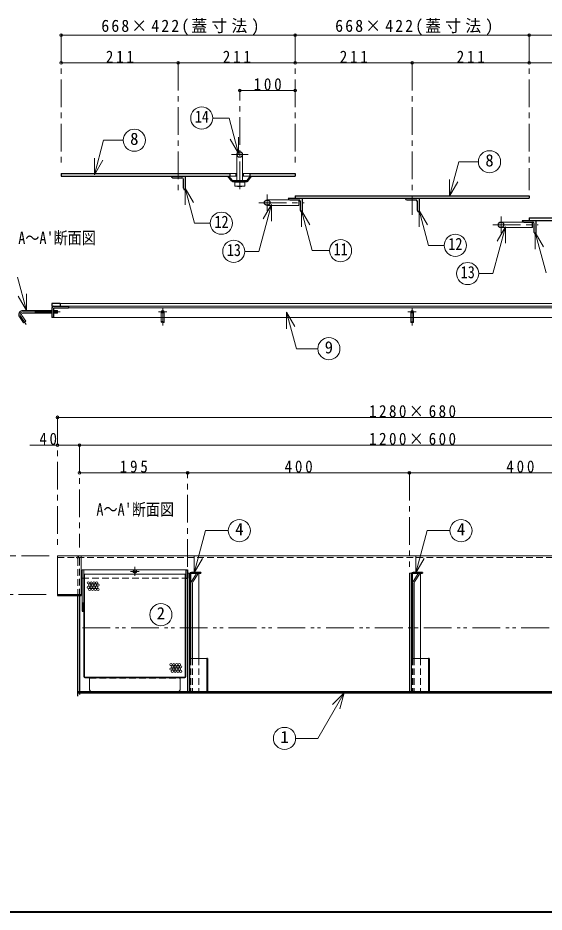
# Model space of a CAD drawing. Units: millimetres at full size, sheet at 1:10. Extents: x -2125 to 1925, y -1405 to 1405.
# Drawn here: x -1188 to -239, y -1405 to 209 of the extents above; entities that cross this region are included whole.
import ezdxf
from ezdxf.enums import TextEntityAlignment as Align

# ---------------------------------------------------------------- set-up
doc = ezdxf.new("R2010")
doc.units = ezdxf.units.MM
doc.header["$LTSCALE"] = 10
doc.header["$PDMODE"] = 32
doc.header["$PDSIZE"] = 5
for name, pattern in [('CHAIN1', [8, 5, -1, 1, -1]), ('DASHED1', [1.8, 1.2, -0.6]), ('DOUBLE_CHAIN1', [8.8, 5, -1, 0.6, -0.6, 0.6, -1])]:
    doc.linetypes.add(name, pattern=pattern)
doc.layers.add('0-7', color=5, linetype='Continuous', lineweight=25)
doc.layers.add('0-A', color=4, linetype='Continuous', lineweight=9)
doc.styles.add('ＭＳ ゴシック', font='')
doc.styles.get('ＭＳ ゴシック').set_extended_font_data('MS Gothic')

msp = doc.modelspace()

# ---------------------------------------------------------------- linework, layer by layer
at = {"layer": '0-7'}
for p, q in [((-885.05, -786.98), (-885.05, -801.98)), ((-885.05, -786.98), (-882.05, -786.98)), ((-882.05, -786.98), (-882.05, -801.98)), ((-885.05, -801.98), (-882.05, -801.98))]:
    msp.add_line(p, q, dxfattribs=at)
msp.add_circle((-977.05, -789.98), 3, dxfattribs=at)
at = {"layer": '0-A'}
for p, q in [((-1109.8, 178.02), (-687.8, 178.02)), ((-687.8, 178.02), (-265.8, 178.02)), ((-265.8, 178.02), (156.2, 178.02)), ((-1109.8, 128.02), (-898.8, 128.02)), ((-898.8, 128.02), (-687.8, 128.02)), ((-687.8, 128.02), (-476.8, 128.02)), ((-476.8, 128.02), (-265.8, 128.02)), ((-265.8, 128.02), (-54.8, 128.02)), ((-787.8, 78.02), (-687.8, 78.02)), ((158.2, -306.48), (-1111.8, -306.48)), ((-1156.69, -323.98), (-1156.69, -318.98)), ((-1155.82, -318.98), (-1156.23, -323.98)), ((-1154.82, -318.98), (-1155.23, -323.98)), ((-1153.82, -318.98), (-1154.23, -323.98)), ((-1152.81, -318.98), (-1153.22, -323.98)), ((-1151.81, -318.98), (-1152.22, -323.98)), ((-1150.81, -318.98), (-1151.22, -323.98)), ((-1149.8, -318.98), (-1150.21, -323.98)), ((-1148.8, -318.98), (-1149.21, -323.98)), ((-1147.8, -318.98), (-1148.21, -323.98)), ((-1146.79, -318.98), (-1147.2, -323.98)), ((-1145.79, -318.98), (-1146.2, -323.98)), ((-1144.79, -318.98), (-1145.2, -323.98)), ((-1143.78, -318.98), (-1144.19, -323.98)), ((-1142.78, -318.98), (-1143.19, -323.98)), ((-1141.78, -318.98), (-1142.19, -323.98)), ((-1140.77, -318.98), (-1141.18, -323.98)), ((-1139.77, -318.98), (-1140.18, -323.98)), ((-1138.77, -318.98), (-1139.18, -323.98)), ((-1137.76, -318.98), (-1138.17, -323.98)), ((-1136.76, -318.98), (-1137.17, -323.98)), ((-1135.76, -318.98), (-1136.17, -323.98)), ((-1134.75, -318.98), (-1135.16, -323.98)), ((-1133.75, -318.98), (-1134.16, -323.98)), ((-1132.75, -318.98), (-1133.16, -323.98)), ((-1131.74, -318.98), (-1132.15, -323.98)), ((-1130.74, -318.98), (-1131.15, -323.98)), ((-1129.74, -318.98), (-1130.15, -323.98)), ((-1128.73, -318.98), (-1129.14, -323.98)), ((-1127.73, -318.98), (-1128.14, -323.98)), ((-1126.8, -319.81), (-1127.14, -323.98)), ((-1123.72, -318.98), (-1123.8, -319.94)), ((-1122.71, -318.98), (-1123.12, -323.98)), ((-1121.71, -318.98), (-1122.12, -323.98)), ((-1120.71, -318.98), (-1121.12, -323.98)), ((-1119.7, -318.98), (-1120.11, -323.98)), ((-1118.7, -318.98), (-1119.11, -323.98)), ((-1117.7, -318.98), (-1118.11, -323.98)), ((-1116.69, -318.98), (-1117.1, -323.98)), ((-16.8, -331.48), (-1123.8, -331.48)), ((-929.3, -331.48), (-929.3, -339.98)), ((-924.3, -331.48), (-924.3, -339.98)), ((-479.3, -331.48), (-479.3, -339.98)), ((-474.3, -331.48), (-474.3, -339.98)), ((163.2, -511.98), (-1116.8, -511.98)), ((-1166.8, -561.98), (-1076.8, -561.98)), ((-1076.8, -561.98), (123.2, -561.98)), ((-1076.8, -611.98), (-881.8, -611.98)), ((-881.8, -611.98), (-481.8, -611.98)), ((-481.8, -611.98), (-81.8, -611.98)), ((129.2, -761.98), (-1073.8, -761.98)), ((-1069.05, -786.98), (-885.05, -786.98)), ((-1068.05, -794.98), (-886.05, -794.98)), ((-878.8, -793.48), (-877.64, -793.48)), ((-861.8, -946.98), (-861.8, -793.48)), ((-478.8, -793.48), (-477.64, -793.48)), ((-461.8, -946.98), (-461.8, -793.48))]:
    msp.add_line(p, q, dxfattribs=at)
at = {"layer": '0-A', "linetype": 'CHAIN1'}
for p, q in [((-1109.8, 178.02), (-1109.8, -61.98)), ((-687.8, 178.02), (-687.8, -61.98)), ((-265.8, 178.02), (-265.8, -101.98)), ((-898.8, 128.02), (-898.8, -106.48)), ((-476.8, 128.02), (-476.8, -146.48)), ((-787.8, -99.98), (-787.8, 78.02)), ((-802.8, -37.48), (-772.8, -37.48)), ((-738.3, -109.48), (-738.3, -139.48)), ((-753.3, -124.48), (-671.3, -124.48)), ((-316.3, -149.48), (-316.3, -179.48)), ((-331.3, -164.48), (-249.3, -164.48)), ((-1179.19, -321.48), (-1111.69, -321.48)), ((-919.3, -321.48), (-934.3, -321.48)), ((-926.8, -313.98), (-926.8, -346.41)), ((-469.3, -321.48), (-484.3, -321.48)), ((-476.8, -313.98), (-476.8, -346.41)), ((-1183.29, -329.35), (-1172.98, -344.07)), ((-1116.8, -511.98), (-1116.8, -746.98)), ((-1076.8, -561.98), (-1076.8, -746.98)), ((-881.8, -781.98), (-881.8, -611.98)), ((-481.8, -611.98), (-481.8, -781.98)), ((-1131.8, -761.98), (-1266.8, -761.98)), ((-985.05, -789.98), (-969.05, -789.98)), ((-977.05, -781.98), (-977.05, -797.98)), ((-1266.8, -831.98), (-1131.8, -831.98))]:
    msp.add_line(p, q, dxfattribs=at)
at = {"layer": '0-A', "color": 7, "lineweight": 18}
for p, q in [((-807.11, 28.31), (-836.35, 28.31)), ((-789.88, -35.99), (-807.11, 28.31)), ((-789.88, -35.99), (-804.88, -10)), ((-789.88, -35.99), (-789.88, -5.99)), ((-1050, -73.91), (-1050, -43.91)), ((-1050, -73.91), (-1035, -47.93)), ((-792.8, -37.48), (-792.8, -84.98)), ((-782.8, -37.48), (-782.8, -84.98)), ((-805.8, -71.98), (-792.8, -71.98)), ((-805.8, -76.48), (-792.8, -76.48)), ((-794.8, -71.98), (-794.8, -76.48)), ((-769.8, -71.98), (-782.8, -71.98)), ((-769.8, -76.48), (-782.8, -76.48)), ((-780.8, -71.98), (-780.8, -76.48)), ((-791.8, -86.98), (-796.8, -87.48)), ((-796.8, -94.48), (-796.8, -87.48)), ((-796.8, -94.48), (-791.8, -94.98)), ((-796.8, -94.48), (-778.8, -94.48)), ((-792.8, -86.48), (-792.8, -87.08)), ((-787.8, -87.48), (-791.8, -86.98)), ((-791.8, -94.98), (-787.8, -94.48)), ((-791.8, -94.98), (-783.8, -94.98)), ((-787.8, -87.48), (-787.8, -94.48)), ((-787.8, -94.48), (-783.8, -94.98)), ((-783.8, -94.98), (-778.8, -94.48)), ((-782.8, -86.48), (-782.8, -87.08)), ((-778.8, -94.48), (-778.8, -87.48)), ((-409.14, -112.85), (-409.14, -82.85)), ((-409.14, -112.85), (-394.14, -86.87)), ((-886.33, -98.34), (-871.33, -124.32)), ((-886.33, -98.34), (-869.41, -161.5)), ((-886.33, -98.34), (-886.33, -128.34)), ((-730.4, -127.81), (-753.06, -212.37)), ((-730.4, -127.81), (-745.4, -153.79)), ((-738.3, -119.48), (-697.3, -119.48)), ((-730.4, -127.81), (-730.4, -157.81)), ((-681.3, -129.48), (-681.3, -119.48)), ((-738.3, -129.48), (-681.3, -129.48)), ((-676.54, -138.34), (-661.54, -164.32)), ((-676.54, -138.34), (-657.08, -210.96)), ((-676.54, -138.34), (-676.54, -168.34)), ((-464.33, -138.34), (-449.33, -164.32)), ((-464.33, -138.34), (-447.41, -201.5)), ((-464.33, -138.34), (-464.33, -168.34)), ((-316.3, -159.48), (-275.3, -159.48)), ((-869.41, -161.5), (-840.89, -161.5)), ((-308.4, -167.81), (-331.06, -252.37)), ((-308.4, -167.81), (-323.4, -193.79)), ((-316.3, -169.48), (-259.3, -169.48)), ((-308.4, -167.81), (-308.4, -197.81)), ((-254.54, -178.34), (-235.08, -250.96)), ((-254.54, -178.34), (-239.54, -204.32)), ((-254.54, -178.34), (-254.54, -208.34)), ((-447.41, -201.5), (-418.89, -201.5)), ((-778.61, -212.37), (-753.06, -212.37)), ((-657.08, -210.96), (-625.87, -210.96)), ((-356.61, -252.37), (-331.06, -252.37)), ((-1172.55, -319.17), (-1188.62, -259.2)), ((-1172.55, -319.17), (-1172.55, -289.17)), ((-1172.55, -319.17), (-1187.55, -293.19)), ((-1179.19, -318.98), (-1126.8, -318.98)), ((-1123.8, -318.98), (-1116.69, -318.98)), ((-1096.8, -311.48), (143.2, -311.48)), ((-1096.8, -314.48), (143.2, -314.48)), ((-703.29, -322), (-685.58, -388.09)), ((-703.29, -322), (-703.29, -352)), ((-703.29, -322), (-688.29, -347.98)), ((-1185.33, -330.78), (-1177.89, -341.41)), ((-1181.24, -327.92), (-1173.8, -338.54)), ((-1179.19, -323.98), (-1126.8, -323.98)), ((-1173.8, -338.54), (-1177.89, -341.41)), ((-685.58, -388.09), (-646.99, -388.09)), ((-870.15, -792.8), (-849.69, -716.45)), ((-849.69, -716.45), (-808.52, -716.45)), ((-470.15, -792.8), (-449.69, -716.45)), ((-449.69, -716.45), (-408.52, -716.45)), ((-1116.8, -761.98), (-1116.8, -831.98)), ((-870.15, -792.8), (-870.15, -762.8)), ((-870.15, -792.8), (-855.15, -766.82)), ((-470.15, -792.8), (-470.15, -762.8)), ((-470.15, -792.8), (-455.15, -766.82)), ((-1072.05, -786.98), (-1069.05, -786.98)), ((-1072.05, -786.98), (-1072.05, -846.98)), ((-1069.05, -846.98), (-1069.05, -786.98)), ((-1069.05, -794.98), (-1068.05, -794.98)), ((-1068.05, -979.98), (-1068.05, -794.98)), ((-886.05, -979.98), (-886.05, -794.98)), ((-886.05, -794.98), (-885.05, -794.98)), ((-885.05, -979.98), (-885.05, -801.98)), ((-881.8, -793.48), (-878.8, -793.48)), ((-881.8, -793.48), (-881.8, -1006.98)), ((-878.8, -793.48), (-878.8, -1006.98)), ((-874.88, -808.02), (-865.8, -793.49)), ((-872.34, -808.75), (-863.65, -794.84)), ((-863.65, -794.84), (-865.8, -793.49)), ((-481.8, -793.48), (-478.8, -793.48)), ((-481.8, -793.48), (-481.8, -1006.98)), ((-478.8, -793.48), (-478.8, -1006.98)), ((-474.88, -808.02), (-465.8, -793.49)), ((-472.34, -808.75), (-463.65, -794.84)), ((-463.65, -794.84), (-465.8, -793.49)), ((-875.8, -946.98), (-875.8, -811.2)), ((-872.8, -810.34), (-872.8, -946.98)), ((-475.8, -946.98), (-475.8, -811.2)), ((-472.8, -810.34), (-472.8, -946.98)), ((-1069.05, -979.98), (-1069.05, -861.98)), ((-878.05, -946.98), (-878.05, -1006.98)), ((-847.3, -946.98), (-876.55, -946.98)), ((-478.05, -946.98), (-478.05, -1006.98)), ((-447.3, -946.98), (-476.55, -946.98)), ((-887.05, -980.98), (-1067.05, -980.98)), ((-887.05, -981.98), (-1067.05, -981.98)), ((-1059.05, -1001.98), (-1059.05, -981.98)), ((-895.05, -1001.98), (-895.05, -981.98)), ((-599.29, -1008.89), (-646.97, -1091.48)), ((-599.29, -1008.89), (-620.5, -1030.11)), ((-599.29, -1008.89), (-607.05, -1037.87)), ((-687.02, -1091.48), (-646.97, -1091.48))]:
    msp.add_line(p, q, dxfattribs=at)
at = {"layer": '0-A', "color": 5, "lineweight": 25}
for p, q in [((-1109.8, -71.98), (-805.8, -71.98)), ((-1109.8, -71.98), (-1109.8, -76.48)), ((-1109.8, -76.48), (-805.8, -76.48)), ((-908.3, -79.48), (-892.3, -79.48)), ((-886.3, -76.48), (-886.3, -101.48)), ((-802.2, -85.36), (-809.3, -76.48)), ((-801.03, -84.42), (-807.38, -76.48)), ((-805.8, -71.98), (-805.8, -76.48)), ((-774.57, -84.42), (-768.22, -76.48)), ((-773.4, -85.36), (-766.3, -76.48)), ((-769.8, -71.98), (-769.8, -76.48)), ((-769.8, -71.98), (-687.8, -71.98)), ((-769.8, -76.48), (-687.8, -76.48)), ((-687.8, -71.98), (-687.8, -76.48)), ((-889.3, -98.48), (-889.3, -82.48)), ((-775.74, -84.98), (-799.85, -84.98)), ((-799.85, -86.48), (-775.74, -86.48)), ((-687.8, -111.98), (-687.8, -116.48)), ((-700.3, -116.48), (-265.8, -116.48)), ((-697.3, -119.48), (-681.3, -119.48)), ((-678.3, -138.48), (-678.3, -122.48)), ((-675.3, -116.48), (-675.3, -141.48)), ((-486.3, -119.48), (-470.3, -119.48)), ((-467.3, -138.48), (-467.3, -122.48)), ((-464.3, -116.48), (-464.3, -141.48)), ((-278.3, -156.48), (156.2, -156.48)), ((-275.3, -159.48), (-259.3, -159.48)), ((-265.8, -151.98), (-265.8, -156.48)), ((-259.3, -169.48), (-259.3, -159.48)), ((-253.3, -156.48), (-253.3, -181.48)), ((-256.3, -178.48), (-256.3, -162.48)), ((-1111.8, -306.48), (-1126.8, -306.48)), ((-1126.8, -306.48), (-1126.8, -311.48)), ((-1111.8, -306.48), (-1111.8, -311.48)), ((-1126.8, -311.48), (-1096.8, -311.48)), ((-1126.8, -314.48), (-1126.8, -331.48)), ((-1123.8, -315.48), (-1123.8, -331.48)), ((-1122.8, -314.48), (-1096.8, -314.48)), ((-1096.8, -311.48), (-1096.8, -314.48)), ((-1123.8, -331.48), (-1126.8, -331.48)), ((-878.05, -794.98), (-878.05, -946.98)), ((-858.05, -791.98), (-875.05, -791.98)), ((-875.05, -793.48), (-858.05, -793.48)), ((-858.05, -791.98), (-858.05, -793.48)), ((-478.05, -794.98), (-478.05, -946.98)), ((-458.05, -791.98), (-475.05, -791.98)), ((-475.05, -793.48), (-458.05, -793.48)), ((-458.05, -791.98), (-458.05, -793.48)), ((-1116.8, -831.98), (-1116.8, -833.48)), ((-1116.8, -831.98), (-1073.8, -831.98)), ((-1116.8, -833.48), (-1073.8, -833.48)), ((-1079.8, -1014.98), (-1079.8, -833.48)), ((-1076.8, -833.48), (-1076.8, -1011.98)), ((-1073.8, -833.48), (-1073.8, -831.98)), ((-1072.05, -846.98), (-1069.05, -846.98)), ((-1072.05, -846.98), (-1072.05, -861.98)), ((-1069.05, -861.98), (-1069.05, -846.98)), ((-1072.05, -861.98), (-1069.05, -861.98)), ((-847.3, -946.98), (-847.3, -1006.98)), ((-845.8, -946.98), (-847.3, -946.98)), ((-845.8, -946.98), (-845.8, -1006.98)), ((-447.3, -946.98), (-447.3, -1006.98)), ((-445.8, -946.98), (-447.3, -946.98)), ((-445.8, -946.98), (-445.8, -1006.98)), ((-1079.8, -1006.98), (126.2, -1006.98)), ((126.2, -1009.98), (-1079.8, -1009.98))]:
    msp.add_line(p, q, dxfattribs=at)
at = {"layer": '0-A', "linetype": 'DASHED1'}
for p, q in [((-929.3, -331.48), (-929.3, -321.48)), ((-924.3, -331.48), (-924.3, -321.48)), ((-479.3, -331.48), (-479.3, -321.48)), ((-474.3, -331.48), (-474.3, -321.48)), ((-1072.05, -801.98), (-885.05, -801.98)), ((-875.8, -946.98), (-875.8, -1006.98)), ((-872.8, -946.98), (-872.8, -1006.98)), ((-861.8, -946.98), (-861.8, -1006.98)), ((-475.8, -946.98), (-475.8, -1006.98)), ((-472.8, -946.98), (-472.8, -1006.98)), ((-461.8, -946.98), (-461.8, -1006.98)), ((-1059.05, -982.98), (-895.05, -982.98))]:
    msp.add_line(p, q, dxfattribs=at)
at = {"layer": '0-A', "color": 7, "linetype": 'DASHED1', "lineweight": 18}
for p, q in [((-1116.8, -764.98), (129.2, -764.98)), ((-1079.8, -767.98), (-1079.8, -833.48)), ((-1076.8, -833.48), (-1076.8, -767.98)), ((-876.55, -946.98), (-876.55, -1006.98)), ((-476.55, -946.98), (-476.55, -1006.98))]:
    msp.add_line(p, q, dxfattribs=at)
at = {"layer": '0-A', "linetype": 'DOUBLE_CHAIN1'}
msp.add_line((-1071.8, -891.98), (-81.3, -891.98), dxfattribs=at)
at = {"layer": '0-A', "color": 1, "lineweight": 40}
msp.add_line((1925.2, -1404.98), (-2124.8, -1404.98), dxfattribs=at)
at = {"layer": '0-A', "color": 7, "lineweight": 18}
for points in [[(-1050, -73.91), (-1033.33, -11.7), (-998, -11.7)], [(-409.14, -112.85), (-392.47, -50.63), (-357.13, -50.63)], [(-796.8, -87.48), (-778.8, -87.48), (-783.8, -86.98)], [(-791.8, -86.98), (-783.8, -86.98), (-787.8, -87.48)], [(-1123.8, -323.98), (-1116.69, -323.98), (-1116.69, -318.98)], [(-1073.8, -831.98), (-1073.8, -761.98), (-1116.8, -761.98)]]:
    msp.add_lwpolyline(points, dxfattribs=at)
at = {"layer": '0-A', "color": 5, "lineweight": 25}
for points in [[(-687.8, -111.98), (-265.8, -111.98), (-265.8, -116.48)], [(-265.8, -151.98), (156.2, -151.98), (156.2, -156.48)], [(-876.55, -794.98), (-876.55, -946.98), (-878.05, -946.98)], [(-476.55, -794.98), (-476.55, -946.98), (-478.05, -946.98)]]:
    msp.add_lwpolyline(points, dxfattribs=at)
at = {"layer": '0-A', "color": 7, "lineweight": 18}
for centre in [(-856.35, 28.31), (-978, -11.7), (-337.13, -50.63), (-820.89, -161.5), (-798.61, -212.37), (-605.87, -210.96), (-398.89, -201.5), (-376.61, -252.37), (-626.99, -388.09), (-788.52, -716.45), (-388.52, -716.45), (-930.12, -868.06), (-707.02, -1091.48)]:
    msp.add_circle(centre, 20, dxfattribs=at)
at = {"layer": '0-A', "color": 5, "lineweight": 25}
for centre in [(-787.8, -37.48), (-738.3, -124.48), (-316.3, -164.48)]:
    msp.add_circle(centre, 5, dxfattribs=at)
at = {"layer": '0-A'}
for centre, radius in [((-926.8, -321.48), 2.5), ((-476.8, -321.48), 2.5), ((-1060.91, -810.61), 2), ((-1060.91, -818.61), 2), ((-1058.41, -814.61), 2), ((-1058.41, -822.61), 2), ((-1055.91, -810.61), 2), ((-1055.91, -818.61), 2), ((-1053.41, -814.61), 2), ((-1053.41, -822.61), 2), ((-1050.91, -810.61), 2), ((-1050.91, -818.61), 2), ((-1048.41, -814.61), 2), ((-1048.41, -822.61), 2), ((-1045.91, -810.61), 2), ((-1045.91, -818.61), 2), ((-1043.41, -814.61), 2), ((-1043.41, -822.61), 2), ((-911.79, -958.28), 2), ((-911.79, -966.28), 2), ((-909.29, -962.28), 2), ((-909.29, -970.28), 2), ((-906.79, -958.28), 2), ((-906.79, -966.28), 2), ((-904.29, -962.28), 2), ((-904.29, -970.28), 2), ((-901.79, -958.28), 2), ((-901.79, -966.28), 2), ((-899.29, -962.28), 2), ((-899.29, -970.28), 2), ((-896.79, -958.28), 2), ((-896.79, -966.28), 2), ((-894.29, -962.28), 2), ((-894.29, -970.28), 2)]:
    msp.add_circle(centre, radius, dxfattribs=at)
at = {"layer": '0-A', "color": 5, "lineweight": 25}
for centre, radius, start, end in [((-908.3, -76.48), 3, 180, 270), ((-892.3, -82.48), 3, 0, 90), ((-799.85, -83.48), 3, 218.65981, 270), ((-799.85, -83.48), 1.5, 218.65981, 270), ((-775.74, -83.48), 1.5, 270, 321.34019), ((-775.74, -83.48), 3, 270, 321.34019), ((-886.3, -98.48), 3, 180, 270), ((-697.3, -116.48), 3, 180, 270), ((-681.3, -122.48), 3, 0, 90), ((-486.3, -116.48), 3, 180, 270), ((-470.3, -122.48), 3, 0, 90), ((-675.3, -138.48), 3, 180, 270), ((-464.3, -138.48), 3, 180, 270), ((-275.3, -156.48), 3, 180, 270), ((-259.3, -162.48), 3, 0, 90), ((-253.3, -178.48), 3, 180, 270), ((-1123.8, -314.48), 3, 90, 180), ((-1122.8, -315.48), 1, 90, 180), ((-875.05, -794.98), 3, 90, 180), ((-875.05, -794.98), 1.5, 90, 180), ((-475.05, -794.98), 3, 90, 180), ((-475.05, -794.98), 1.5, 90, 180)]:
    msp.add_arc(centre, radius, start, end, dxfattribs=at)
at = {"layer": '0-A', "color": 7, "lineweight": 18}
for centre, radius, start, end in [((-1179.19, -326.48), 7.5, 90, 215), ((-1179.19, -326.48), 2.5, 90, 215), ((-869.8, -811.2), 6, 148, 180), ((-869.8, -810.34), 3, 148, 180), ((-469.8, -811.2), 6, 148, 180), ((-469.8, -810.34), 3, 148, 180), ((-1067.05, -979.98), 2, 180, 270), ((-1067.05, -979.98), 1, 180, 270), ((-887.05, -979.98), 2, 270, 0), ((-887.05, -979.98), 1, 270, 0), ((-1054.05, -1001.98), 5, 180, 270), ((-900.05, -1001.98), 5, 270, 0)]:
    msp.add_arc(centre, radius, start, end, dxfattribs=at)
at = {"layer": '0-A', "linetype": 'CHAIN1'}
msp.add_arc((-1179.19, -326.48), 5, 90, 215, dxfattribs=at)
at = {"layer": '0-A', "color": 7, "linetype": 'DASHED1', "lineweight": 18}
for radius in [6, 3]:
    msp.add_arc((-1082.8, -767.98), radius, 0, 90, dxfattribs=at)
at = {"layer": '0-A'}
for centre in [(-926.8, -339.97), (-476.8, -339.97)]:
    msp.add_ellipse(centre, major_axis=(2.5, 0), ratio=0.57, dxfattribs=at)
for p in [(-1109.8, 178.02), (-687.8, 178.02), (-265.8, 178.02), (-1109.8, 128.02), (-898.8, 128.02), (-687.8, 128.02), (-476.8, 128.02), (-265.8, 128.02), (-787.8, 78.02), (-687.8, 78.02), (-1116.8, -511.98), (-1116.8, -561.98), (-1076.8, -561.98), (-1076.8, -611.98), (-881.8, -611.98), (-481.8, -611.98)]:
    msp.add_point(p, dxfattribs=at)

# ---------------------------------------------------------------- texts
at = {"layer": '0-A', "color": 7, "style": 'ＭＳ ゴシック', "width": 0.85}
for s, p in [('14', (-868.85, 13.31)), ('12', (-833.39, -176.5)), ("A～A'断面図", (-1187.4, -205.66)), ('12', (-411.39, -216.5)), ('13', (-811.11, -227.37)), ('11', (-618.37, -225.96)), ('13', (-389.11, -267.37)), ("A～A'断面図", (-1046.4, -695.75))]:
    msp.add_text(s, height=21.99, dxfattribs=at).set_placement(p, align=Align.BOTTOM_LEFT)
at = {"layer": '0-A', "color": 7, "style": 'ＭＳ ゴシック'}
for s, p in [('8', (-985.5, -26.7)), ('8', (-344.63, -65.63)), ('9', (-634.49, -403.09)), ('4', (-796.02, -731.45)), ('4', (-396.02, -731.45)), ('2', (-937.62, -883.06)), ('1', (-714.52, -1106.48))]:
    msp.add_text(s, height=21.99, dxfattribs=at).set_placement(p, align=Align.BOTTOM_LEFT)
at = {"layer": '0-A', "color": 7, "char_height": 21.99, "attachment_point": 7, "style": 'ＭＳ ゴシック'}
for s, insert in [('\\T1.27;\\W0.95;668×422(蓋寸法)', (-1037.55, 178.02)), ('\\T1.27;\\W0.95;668×422(蓋寸法)', (-615.55, 178.02)), ('\\T1.38;\\W0.9;211', (-1029.3, 128.02)), ('\\T1.38;\\W0.9;211', (-818.3, 128.02)), ('\\T1.38;\\W0.9;211', (-607.3, 128.02)), ('\\T1.38;\\W0.9;211', (-396.3, 128.02)), ('\\T1.38;\\W0.9;100', (-762.8, 78.02)), ('\\T1.33;\\W0.9;1280×680', (-554.3, -511.98)), ('\\T1.36;\\W0.9;40', (-1149.3, -561.98)), ('\\T1.33;\\W0.9;1200×600', (-554.3, -561.98)), ('\\T1.38;\\W0.9;195', (-1004.3, -611.98)), ('\\T1.38;\\W0.9;400', (-706.8, -611.98)), ('\\T1.38;\\W0.9;400', (-306.8, -611.98))]:
    msp.add_mtext(s, dxfattribs=dict(at, insert=insert))

doc.saveas('drawing.dxf')
